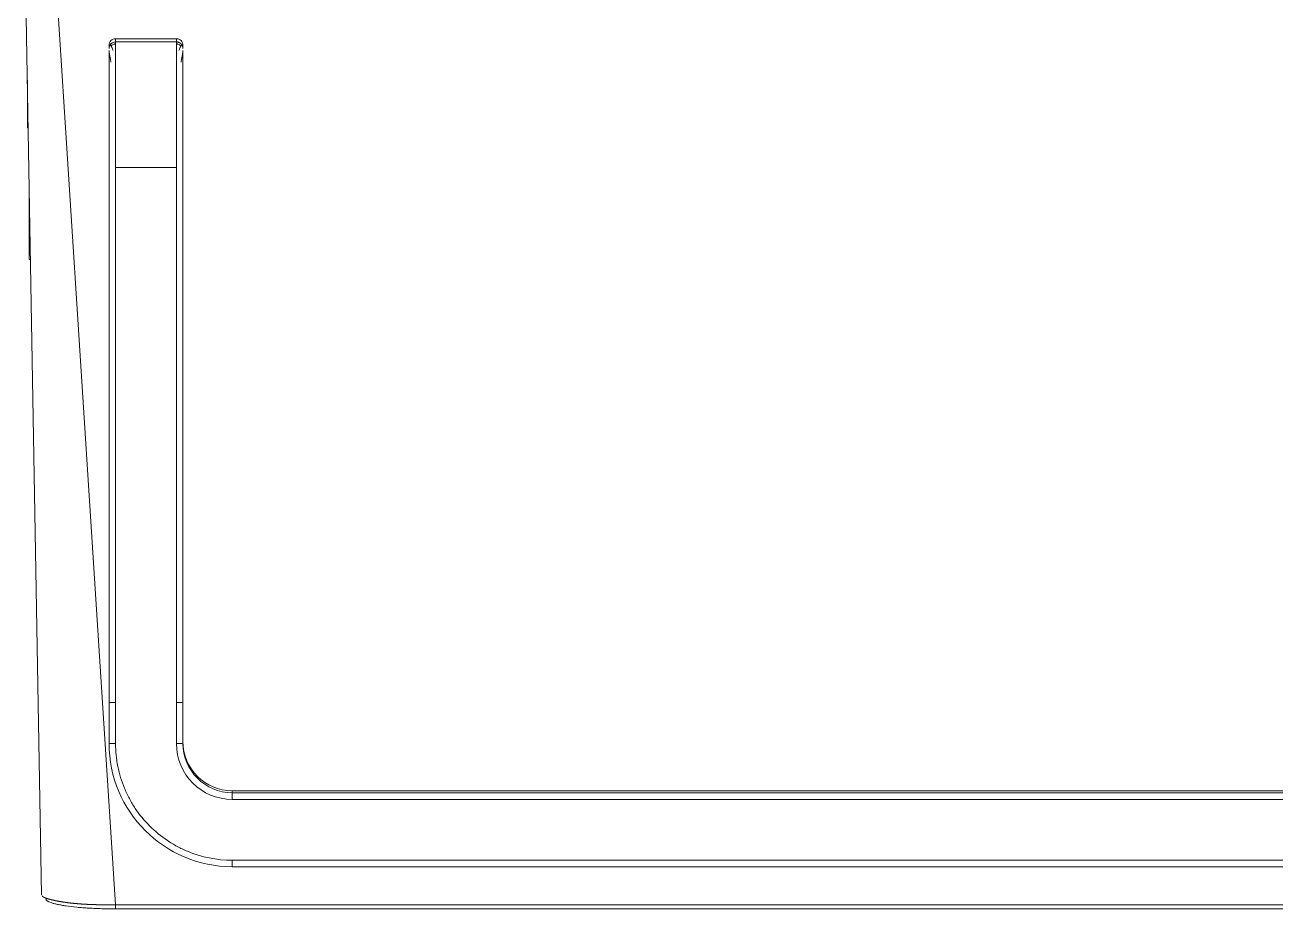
# Model space of a CAD drawing. Header units: millimetres. Extents: x 11618 to 13994, y -5897 to -2537.
# Drawn here: x 12074.3 to 12226.5, y -2902.7 to -2795.2 of the extents above; entities that cross this region are included whole.
import ezdxf

# ---------------------------------------------------------------- set-up
doc = ezdxf.new("R2010")
doc.units = ezdxf.units.MM

msp = doc.modelspace()

# ---------------------------------------------------------------- linework, layer by layer
at = {"linetype": 'Continuous', "lineweight": 18, "extrusion": (-1.22465e-16, -1, 0)}
for p, q in [((12074.29, -2785.1), (12076.31, -2900.96)), ((12084.52, -2798.02), (12084.52, -2797.63)), ((12093.52, -2797.63), (12093.52, -2798.02)), ((12074.58, -2804.17), (12074.58, -2801.86)), ((12074.58, -2804.17), (12074.58, -2807.67)), ((12074.58, -2807.67), (12074.68, -2807.67)), ((12074.78, -2820.77), (12074.78, -2815.67)), ((12074.82, -2815.67), (12074.78, -2815.67)), ((12074.78, -2820.77), (12074.78, -2823.67)), ((12074.78, -2823.67), (12074.96, -2823.67)), ((12084.52, -2877.54), (12084.52, -2882.54)), ((12093.52, -2877.54), (12093.52, -2882.54)), ((12321.83, -2888.31), (12099.52, -2888.31)), ((12099.52, -2897.54), (12321.83, -2897.54)), ((12085.17, -2902.68), (12321.82, -2902.68))]:
    msp.add_line(p, q, dxfattribs=at)
at = {"linetype": 'Continuous', "lineweight": 13, "extrusion": (-1.22465e-16, -1, 0)}
for p, q in [((12077.79, -2785.11), (12085.31, -2902.19)), ((12085.32, -2797.22), (12092.72, -2797.22)), ((12074.62, -2804.17), (12074.58, -2804.17)), ((12092.72, -2812.48), (12085.32, -2812.48)), ((12074.91, -2820.77), (12074.78, -2820.77)), ((12085.32, -2877.56), (12085.32, -2882.56)), ((12092.72, -2877.56), (12092.72, -2882.56)), ((12099.52, -2888.31), (12099.52, -2888.54)), ((12099.52, -2888.54), (12321.83, -2888.54)), ((12099.52, -2889.36), (12099.52, -2888.54)), ((12099.52, -2889.36), (12321.83, -2889.36)), ((12099.52, -2896.76), (12099.52, -2897.54)), ((12321.83, -2896.76), (12099.52, -2896.76)), ((12085.31, -2902.19), (12321.82, -2902.19))]:
    msp.add_line(p, q, dxfattribs=at)
at = {"linetype": 'Continuous', "lineweight": 18}
for centre, major_axis, start_param, end_param in [((12085.32, -2797.63), (0.8, 0), 1.570797, 3.141612), ((12092.72, -2797.63), (0.8, 0), 6.283165, 7.853981), ((12099.52, -2882.54), (15, 0), 3.141593, 4.712389), ((12099.52, -2882.31), (6, 0), 3.141593, 4.712389), ((12099.52, -2882.54), (-6, 0), 0, 1.570796)]:
    msp.add_ellipse(centre, major_axis=major_axis, ratio=0.999848, start_param=start_param, end_param=end_param, dxfattribs=at)
at = {"linetype": 'Continuous', "lineweight": 13}
for centre, major_axis, ratio, start_param, end_param in [((12085.32, -2882.54), (-0.8, 0), 0.017452, 0, 1.570796), ((12092.72, -2882.54), (0.8, 0), 0.017452, 4.712389, 6.283185), ((12099.52, -2882.56), (6.8, 0), 0.999848, 3.141593, 4.712389)]:
    msp.add_ellipse(centre, major_axis=major_axis, ratio=ratio, start_param=start_param, end_param=end_param, dxfattribs=at)
for points, knots in [([(12085.32, -2797.22), (12085.22, -2797.22), (12085.12, -2797.24), (12084.93, -2797.31), (12084.83, -2797.37), (12084.67, -2797.53), (12084.61, -2797.63), (12084.54, -2797.82), (12084.52, -2797.92), (12084.52, -2798.02)], [0, 0, 0, 0, 0.25, 0.25, 0.5, 0.5, 0.75, 0.75, 1, 1, 1, 1]), ([(12085.32, -2797.22), (12085.32, -2797.23), (12085.32, -2797.26), (12085.32, -2797.37), (12085.32, -2797.45), (12085.32, -2797.66), (12085.32, -2797.79), (12085.32, -2798.09), (12085.32, -2798.27), (12085.32, -2798.66), (12085.32, -2798.87), (12085.32, -2799.35), (12085.32, -2799.61), (12085.32, -2800.17), (12085.32, -2800.47), (12085.32, -2801.11), (12085.32, -2801.44), (12085.32, -2802.15), (12085.32, -2802.52), (12085.32, -2803.29), (12085.32, -2803.69), (12085.32, -2804.52), (12085.32, -2804.94), (12085.32, -2805.81), (12085.32, -2806.26), (12085.32, -2807.18), (12085.32, -2807.64), (12085.32, -2808.59), (12085.32, -2809.06), (12085.32, -2810.03), (12085.32, -2810.52), (12085.32, -2811.5), (12085.32, -2811.99), (12085.32, -2812.48)], [0, 0, 0, 0, 0.0625, 0.0625, 0.125, 0.125, 0.1875, 0.1875, 0.25, 0.25, 0.3125, 0.3125, 0.375, 0.375, 0.4375, 0.4375, 0.5, 0.5, 0.5625, 0.5625, 0.625, 0.625, 0.6875, 0.6875, 0.75, 0.75, 0.8125, 0.8125, 0.875, 0.875, 0.9375, 0.9375, 1, 1, 1, 1]), ([(12092.72, -2797.22), (12092.72, -2797.22), (12092.73, -2797.22), (12092.74, -2797.22), (12092.75, -2797.22), (12092.76, -2797.22), (12092.77, -2797.22), (12092.78, -2797.22), (12092.8, -2797.22), (12092.81, -2797.22), (12092.82, -2797.22), (12092.83, -2797.23), (12092.85, -2797.23), (12092.86, -2797.23), (12092.87, -2797.23), (12092.88, -2797.24), (12092.9, -2797.24), (12092.91, -2797.24), (12092.93, -2797.25), (12092.94, -2797.25), (12092.96, -2797.25), (12092.97, -2797.26), (12092.98, -2797.26), (12093, -2797.27), (12093.01, -2797.28), (12093.03, -2797.28), (12093.05, -2797.29), (12093.06, -2797.3), (12093.08, -2797.3), (12093.09, -2797.31), (12093.11, -2797.32), (12093.12, -2797.33), (12093.14, -2797.34), (12093.15, -2797.35), (12093.17, -2797.36), (12093.19, -2797.37), (12093.2, -2797.38), (12093.22, -2797.39), (12093.23, -2797.41), (12093.25, -2797.42), (12093.26, -2797.43), (12093.28, -2797.45), (12093.29, -2797.46), (12093.31, -2797.48), (12093.32, -2797.49), (12093.34, -2797.51), (12093.35, -2797.53), (12093.36, -2797.55), (12093.38, -2797.56), (12093.39, -2797.58), (12093.4, -2797.6), (12093.41, -2797.62), (12093.43, -2797.64), (12093.44, -2797.67), (12093.45, -2797.69), (12093.46, -2797.71), (12093.47, -2797.73), (12093.47, -2797.76), (12093.48, -2797.78), (12093.49, -2797.81), (12093.5, -2797.83), (12093.5, -2797.86), (12093.51, -2797.88), (12093.51, -2797.91), (12093.51, -2797.94), (12093.52, -2797.96), (12093.52, -2797.99), (12093.52, -2798.01), (12093.52, -2798.02)], [0, 0, 0, 0, 0.0081, 0.016418, 0.024952, 0.033704, 0.042672, 0.051857, 0.061259, 0.070879, 0.080715, 0.090768, 0.101038, 0.111525, 0.122229, 0.13315, 0.144288, 0.155642, 0.167214, 0.179003, 0.191009, 0.203231, 0.215671, 0.228328, 0.241201, 0.254292, 0.267599, 0.281123, 0.294865, 0.308823, 0.322998, 0.337391, 0.352, 0.366826, 0.381869, 0.397129, 0.412606, 0.4283, 0.444211, 0.460339, 0.476684, 0.493245, 0.510024, 0.52702, 0.544232, 0.561662, 0.579309, 0.597172, 0.615252, 0.63355, 0.652064, 0.670795, 0.689744, 0.708909, 0.728291, 0.74789, 0.767706, 0.787739, 0.807989, 0.828456, 0.849139, 0.87004, 0.891158, 0.912492, 0.934044, 0.955812, 0.977798, 1, 1, 1, 1]), ([(12092.72, -2797.22), (12092.72, -2797.23), (12092.72, -2797.37), (12092.72, -2798.13), (12092.72, -2799.87), (12092.72, -2801.88), (12092.72, -2803.8), (12092.72, -2805.85), (12092.72, -2808.14), (12092.72, -2810.19), (12092.72, -2811.24), (12092.72, -2811.84), (12092.72, -2812.2), (12092.72, -2812.42), (12092.72, -2812.48)], [0, 0, 0, 0, 0.076401, 0.229012, 0.381623, 0.534233, 0.610539, 0.686844, 0.839455, 0.91576, 0.953913, 0.972989, 0.992066, 1, 1, 1, 1]), ([(12092.72, -2812.48), (12092.72, -2812.56), (12092.72, -2812.8), (12092.72, -2813.31), (12092.72, -2814.02), (12092.72, -2814.88), (12092.72, -2816.59), (12092.72, -2819.17), (12092.72, -2826.04), (12092.72, -2836.34), (12092.72, -2854.66), (12092.72, -2868.4), (12092.72, -2877.56)], [0, 0, 0, 0, 0.003853, 0.01045, 0.023644, 0.036838, 0.050032, 0.102808, 0.155584, 0.366688, 0.577792, 1, 1, 1, 1]), ([(12084.52, -2877.54), (12084.52, -2877.55), (12084.55, -2877.55), (12084.73, -2877.55), (12085.02, -2877.56), (12085.22, -2877.56), (12085.32, -2877.56)], [0, 0, 0, 0, 0.245521, 0.497014, 0.748507, 1, 1, 1, 1]), ([(12092.72, -2877.56), (12092.81, -2877.56), (12093.02, -2877.56), (12093.3, -2877.55), (12093.49, -2877.55), (12093.52, -2877.55), (12093.52, -2877.54)], [0, 0, 0, 0, 0.251186, 0.502371, 0.753557, 1, 1, 1, 1]), ([(12085.31, -2902.67), (12085.31, -2902.68), (12085.31, -2902.68), (12085.31, -2902.64), (12085.31, -2902.61), (12085.31, -2902.51), (12085.31, -2902.45), (12085.31, -2902.32), (12085.31, -2902.25), (12085.31, -2902.19)], [0, 0, 0, 0, 0.25, 0.25, 0.5, 0.5, 0.75, 0.75, 1, 1, 1, 1])]:
    msp.add_open_spline(points, degree=3, knots=knots, dxfattribs=at)
at = {"linetype": 'Continuous', "lineweight": 18}
for points, degree in [([(12084.52, -2798.25), (12084.51, -2798.44), (12084.75, -2799.67)], 2), ([(12085.01, -2798.26), (12084.71, -2797.36), (12084.57, -2797.73)], 2), ([(12085.32, -2796.83), (12087.79, -2796.83), (12090.25, -2796.83), (12092.72, -2796.83)], 3), ([(12093.46, -2797.73), (12093.33, -2797.36), (12093.03, -2798.26)], 2), ([(12093.29, -2799.67), (12093.52, -2798.44), (12093.52, -2798.25)], 2)]:
    msp.add_open_spline(points, degree=degree, dxfattribs=at)
for points, knots in [([(12085.32, -2797.46), (12085.27, -2797.46), (12085.17, -2797.47), (12085.02, -2797.52), (12084.87, -2797.6), (12084.79, -2797.67), (12084.75, -2797.71)], [0, 0, 0, 0, 0.233601, 0.480473, 0.737772, 1, 1, 1, 1]), ([(12093.29, -2797.71), (12093.25, -2797.67), (12093.16, -2797.6), (12093.02, -2797.52), (12092.87, -2797.47), (12092.77, -2797.46), (12092.72, -2797.46)], [0, 0, 0, 0, 0.262223, 0.519523, 0.766397, 1, 1, 1, 1]), ([(12084.52, -2877.54), (12084.52, -2870.25), (12084.52, -2859.3), (12084.52, -2846.53), (12084.52, -2840.14), (12084.52, -2836.95), (12084.52, -2835.35), (12084.52, -2834.55), (12084.52, -2834.15), (12084.52, -2833.95), (12084.52, -2833.85), (12084.52, -2833.8), (12084.52, -2833.78), (12084.52, -2833.77), (12084.52, -2833.76), (12084.52, -2833.76), (12084.52, -2833.75), (12084.52, -2833.17), (12084.52, -2831.37), (12084.52, -2827.63), (12084.52, -2825.35), (12084.52, -2824.11), (12084.52, -2823.47), (12084.52, -2823.14), (12084.52, -2822.97), (12084.52, -2822.89), (12084.52, -2822.85), (12084.52, -2822.83), (12084.52, -2822.82), (12084.52, -2822.81), (12084.52, -2822.81), (12084.52, -2822.81), (12084.52, -2822.48), (12084.52, -2821.56), (12084.52, -2819.7), (12084.52, -2818.58), (12084.52, -2817.97), (12084.52, -2817.66), (12084.52, -2817.49), (12084.52, -2817.41), (12084.52, -2817.37), (12084.52, -2817.35), (12084.52, -2817.34), (12084.52, -2817.34), (12084.52, -2817.33), (12084.52, -2816.88), (12084.52, -2816.19), (12084.52, -2815.39), (12084.52, -2814.99), (12084.52, -2814.79), (12084.52, -2814.69), (12084.52, -2814.65), (12084.52, -2814.62), (12084.52, -2814.61), (12084.52, -2814.39), (12084.52, -2814.07), (12084.52, -2813.66), (12084.52, -2813.44), (12084.52, -2813.35), (12084.52, -2813.29), (12084.52, -2813.26), (12084.52, -2813.11), (12084.52, -2812.93), (12084.52, -2812.77), (12084.52, -2812.7), (12084.52, -2812.69), (12084.52, -2812.65), (12084.52, -2812.6), (12084.52, -2812.42), (12084.52, -2812.21), (12084.52, -2812.02), (12084.52, -2811.94), (12084.52, -2811.9), (12084.52, -2811.88), (12084.52, -2811.87), (12084.52, -2811.87), (12084.52, -2811.41), (12084.52, -2810.73), (12084.52, -2810.06), (12084.52, -2809.62), (12084.52, -2809.39), (12084.52, -2808.73), (12084.52, -2808.08), (12084.52, -2807.44), (12084.52, -2807.01), (12084.52, -2806.8), (12084.52, -2806.18), (12084.52, -2805.57), (12084.52, -2804.98), (12084.52, -2804.6), (12084.52, -2804.41), (12084.52, -2803.85), (12084.52, -2803.48), (12084.52, -2802.79), (12084.52, -2802.45), (12084.52, -2801.82), (12084.52, -2801.52), (12084.52, -2800.95), (12084.52, -2800.68), (12084.52, -2800.17), (12084.52, -2799.94), (12084.52, -2799.51), (12084.52, -2799.31), (12084.52, -2798.96), (12084.52, -2798.8), (12084.52, -2798.63), (12084.52, -2798.59), (12084.52, -2798.56)], [0, 0, 0, 0, 0.261054, 0.391581, 0.456845, 0.489476, 0.505792, 0.51395, 0.518029, 0.520069, 0.521088, 0.521598, 0.521853, 0.521981, 0.522044, 0.522044, 0.522108, 0.522108, 0.587372, 0.620003, 0.636319, 0.644477, 0.648556, 0.650596, 0.651615, 0.652125, 0.65238, 0.652508, 0.652571, 0.652603, 0.652603, 0.652635, 0.652635, 0.685267, 0.701583, 0.709741, 0.71382, 0.715859, 0.716879, 0.717389, 0.717644, 0.717771, 0.717835, 0.717835, 0.717899, 0.717899, 0.734214, 0.742372, 0.746451, 0.748491, 0.749511, 0.75002, 0.75002, 0.75053, 0.75053, 0.758688, 0.762767, 0.764807, 0.765826, 0.765826, 0.766846, 0.766846, 0.770925, 0.772965, 0.772965, 0.773474, 0.773474, 0.773984, 0.775004, 0.779083, 0.781123, 0.782142, 0.782652, 0.782907, 0.782907, 0.783162, 0.783162, 0.799478, 0.807636, 0.807636, 0.815794, 0.815794, 0.83211, 0.840268, 0.840268, 0.848426, 0.848426, 0.864741, 0.872899, 0.872899, 0.881057, 0.881057, 0.897373, 0.897373, 0.913689, 0.913689, 0.930005, 0.930005, 0.946321, 0.946321, 0.962637, 0.962637, 0.978953, 0.978953, 0.995268, 0.995268, 1, 1, 1, 1]), ([(12093.52, -2798.56), (12093.52, -2798.72), (12093.52, -2798.91), (12093.52, -2799.31), (12093.52, -2799.61), (12093.52, -2799.94), (12093.52, -2800.18), (12093.52, -2800.3), (12093.52, -2800.93), (12093.52, -2801.5), (12093.52, -2802.45), (12093.52, -2802.95), (12093.52, -2803.49), (12093.52, -2803.85), (12093.52, -2804.03), (12093.52, -2804.59), (12093.52, -2804.98), (12093.52, -2805.77), (12093.52, -2806.17), (12093.52, -2807.43), (12093.52, -2808.29), (12093.52, -2809.62), (12093.52, -2810.28), (12093.52, -2811.07), (12093.52, -2811.46), (12093.52, -2811.66), (12093.52, -2811.76), (12093.52, -2811.8), (12093.52, -2811.83), (12093.52, -2811.85), (12093.52, -2811.96), (12093.52, -2812.11), (12093.52, -2812.32), (12093.52, -2812.43), (12093.52, -2812.49), (12093.52, -2812.51), (12093.52, -2812.53), (12093.52, -2812.53), (12093.52, -2812.54), (12093.52, -2812.63), (12093.52, -2812.78), (12093.52, -2812.99), (12093.52, -2813.1), (12093.52, -2813.16), (12093.52, -2813.2), (12093.52, -2813.21), (12093.52, -2813.22), (12093.52, -2813.22), (12093.52, -2813.59), (12093.52, -2814.04), (12093.52, -2814.38), (12093.52, -2814.5), (12093.52, -2814.55), (12093.52, -2814.57), (12093.52, -2814.58), (12093.52, -2814.59), (12093.52, -2814.59), (12093.52, -2814.59), (12093.52, -2815.51), (12093.52, -2816.42), (12093.52, -2819.16), (12093.52, -2820.98), (12093.52, -2824.63), (12093.52, -2826.45), (12093.52, -2829.19), (12093.52, -2830.56), (12093.52, -2832.16), (12093.52, -2832.95), (12093.52, -2833.35), (12093.52, -2833.55), (12093.52, -2833.65), (12093.52, -2833.7), (12093.52, -2833.73), (12093.52, -2833.74), (12093.52, -2833.75), (12093.52, -2833.75), (12093.52, -2833.75), (12093.52, -2833.77), (12093.52, -2834.47), (12093.52, -2836.46), (12093.52, -2837.74), (12093.52, -2838.46), (12093.52, -2838.84), (12093.52, -2839.03), (12093.52, -2839.13), (12093.52, -2839.17), (12093.52, -2839.2), (12093.52, -2839.21), (12093.52, -2840.85), (12093.52, -2842.74), (12093.52, -2844.03), (12093.52, -2844.44), (12093.52, -2844.59), (12093.52, -2844.65), (12093.52, -2844.68), (12093.52, -2844.69), (12093.52, -2844.7), (12093.52, -2844.7), (12093.52, -2844.7), (12093.52, -2844.7), (12093.52, -2844.7), (12093.52, -2846.57), (12093.52, -2849.34), (12093.52, -2852.51), (12093.52, -2854.09), (12093.52, -2854.87), (12093.52, -2855.26), (12093.52, -2855.45), (12093.52, -2855.55), (12093.52, -2855.6), (12093.52, -2855.62), (12093.52, -2855.64), (12093.52, -2855.64), (12093.52, -2855.65), (12093.52, -2855.65), (12093.52, -2869.09), (12093.52, -2876.39), (12093.52, -2877.54)], [0, 0, 0, 0, 0.021047, 0.021047, 0.037363, 0.045521, 0.045521, 0.053679, 0.053679, 0.086311, 0.086311, 0.102627, 0.110785, 0.110785, 0.118943, 0.118943, 0.135259, 0.135259, 0.151574, 0.151574, 0.184206, 0.184206, 0.200522, 0.20868, 0.212759, 0.214799, 0.215818, 0.216328, 0.216328, 0.216838, 0.216838, 0.220917, 0.222956, 0.223976, 0.224486, 0.224741, 0.224868, 0.224868, 0.224996, 0.224996, 0.229075, 0.231114, 0.232134, 0.232644, 0.232899, 0.233026, 0.233026, 0.233154, 0.233154, 0.241312, 0.245391, 0.24743, 0.24845, 0.24896, 0.249215, 0.249342, 0.249342, 0.24947, 0.24947, 0.282101, 0.282101, 0.347365, 0.347365, 0.412628, 0.412628, 0.44526, 0.461576, 0.469734, 0.473813, 0.475853, 0.476872, 0.477382, 0.477637, 0.477765, 0.477828, 0.477828, 0.477892, 0.477892, 0.510524, 0.52684, 0.534998, 0.539077, 0.541116, 0.542136, 0.542646, 0.542901, 0.542901, 0.543155, 0.543155, 0.575787, 0.592103, 0.600261, 0.60434, 0.60638, 0.607399, 0.607909, 0.608164, 0.608292, 0.608355, 0.608355, 0.608419, 0.608419, 0.673682, 0.706314, 0.72263, 0.730788, 0.734867, 0.736907, 0.737926, 0.738436, 0.738691, 0.738819, 0.738882, 0.738882, 0.738946, 0.738946, 1, 1, 1, 1]), ([(12085.32, -2882.56), (12085.32, -2883.03), (12085.34, -2883.5), (12085.43, -2884.43), (12085.5, -2884.89), (12085.69, -2885.8), (12085.8, -2886.25), (12086.07, -2887.14), (12086.23, -2887.58), (12086.58, -2888.43), (12086.78, -2888.85), (12087.22, -2889.67), (12087.46, -2890.07), (12088.23, -2891.22), (12088.82, -2891.94), (12090.13, -2893.25), (12090.85, -2893.84), (12092.01, -2894.61), (12092.4, -2894.85), (12093.22, -2895.29), (12093.64, -2895.49), (12095.8, -2896.39), (12097.61, -2896.75), (12099.52, -2896.76)], [0, 0, 0, 0, 0.0625, 0.0625, 0.125, 0.125, 0.1875, 0.1875, 0.25, 0.25, 0.3125, 0.3125, 0.375, 0.375, 0.5, 0.5, 0.625, 0.625, 0.6875, 0.6875, 0.75, 0.75, 1, 1, 1, 1]), ([(12076.35, -2901.07), (12076.35, -2901.08), (12076.35, -2901.08), (12076.36, -2901.09), (12076.36, -2901.09), (12076.37, -2901.1), (12076.38, -2901.11), (12076.38, -2901.11), (12076.39, -2901.12), (12076.4, -2901.13), (12076.4, -2901.13), (12076.41, -2901.14), (12076.42, -2901.15), (12076.43, -2901.15), (12076.43, -2901.16), (12076.44, -2901.17), (12076.45, -2901.17), (12076.46, -2901.18), (12076.47, -2901.19), (12076.48, -2901.19), (12076.49, -2901.2), (12076.5, -2901.21), (12076.51, -2901.21), (12076.52, -2901.22), (12076.53, -2901.23), (12076.54, -2901.23), (12076.56, -2901.24), (12076.57, -2901.25), (12076.58, -2901.26), (12076.59, -2901.26), (12076.61, -2901.27), (12076.62, -2901.28), (12076.63, -2901.28), (12076.65, -2901.29), (12076.66, -2901.3), (12076.68, -2901.3), (12076.69, -2901.31), (12076.71, -2901.32), (12076.72, -2901.32), (12076.74, -2901.33), (12076.76, -2901.34), (12076.77, -2901.34), (12076.79, -2901.35), (12076.81, -2901.36), (12076.83, -2901.36), (12076.84, -2901.37), (12076.86, -2901.38), (12076.88, -2901.38), (12076.9, -2901.39), (12076.92, -2901.4), (12076.94, -2901.4), (12076.96, -2901.41), (12076.98, -2901.42), (12077, -2901.42), (12077.02, -2901.43), (12077.04, -2901.44), (12077.07, -2901.44), (12077.09, -2901.45), (12077.11, -2901.46), (12077.13, -2901.46), (12077.16, -2901.47), (12077.18, -2901.48), (12077.2, -2901.48), (12077.23, -2901.49), (12077.25, -2901.5), (12077.28, -2901.5), (12077.3, -2901.51), (12077.33, -2901.52), (12077.35, -2901.52), (12077.38, -2901.53), (12077.41, -2901.54), (12077.43, -2901.54), (12077.46, -2901.55), (12077.49, -2901.56), (12077.51, -2901.56), (12077.54, -2901.57), (12077.57, -2901.58), (12077.6, -2901.58), (12077.63, -2901.59), (12077.66, -2901.6), (12077.69, -2901.6), (12077.72, -2901.61), (12077.75, -2901.62), (12077.78, -2901.62), (12077.81, -2901.63), (12077.84, -2901.64), (12077.87, -2901.64), (12077.9, -2901.65), (12077.93, -2901.66), (12077.97, -2901.66), (12078, -2901.67), (12078.03, -2901.68), (12078.07, -2901.68), (12078.1, -2901.69), (12078.13, -2901.7), (12078.17, -2901.7), (12078.2, -2901.71), (12078.24, -2901.72), (12078.27, -2901.72), (12078.31, -2901.73), (12078.34, -2901.74), (12078.38, -2901.74), (12078.41, -2901.75), (12078.45, -2901.76), (12078.49, -2901.76), (12078.52, -2901.77), (12078.56, -2901.77), (12078.6, -2901.78), (12078.64, -2901.79), (12078.67, -2901.79), (12078.71, -2901.8), (12078.75, -2901.81), (12078.79, -2901.81), (12078.83, -2901.82), (12078.87, -2901.83), (12078.91, -2901.83), (12078.95, -2901.84), (12079, -2901.85), (12079.05, -2901.86), (12079.11, -2901.87), (12079.16, -2901.87), (12079.22, -2901.88), (12079.27, -2901.89), (12079.33, -2901.9), (12079.39, -2901.91), (12079.45, -2901.91), (12079.5, -2901.92), (12079.56, -2901.93), (12079.62, -2901.94), (12079.69, -2901.94), (12079.75, -2901.95), (12079.81, -2901.96), (12079.87, -2901.96), (12079.93, -2901.97), (12080, -2901.98), (12080.06, -2901.98), (12080.13, -2901.99), (12080.19, -2902), (12080.26, -2902), (12080.33, -2902.01), (12080.39, -2902.02), (12080.46, -2902.02), (12080.53, -2902.03), (12080.6, -2902.03), (12080.67, -2902.04), (12080.74, -2902.04), (12080.81, -2902.05), (12080.88, -2902.05), (12080.96, -2902.06), (12081.03, -2902.07), (12081.1, -2902.07), (12081.18, -2902.08), (12081.25, -2902.08), (12081.33, -2902.08), (12081.4, -2902.09), (12081.48, -2902.09), (12081.55, -2902.1), (12081.63, -2902.1), (12081.71, -2902.11), (12081.78, -2902.11), (12081.86, -2902.12), (12081.94, -2902.12), (12082.02, -2902.12), (12082.1, -2902.13), (12082.18, -2902.13), (12082.26, -2902.13), (12082.34, -2902.14), (12082.42, -2902.14), (12082.5, -2902.14), (12082.58, -2902.15), (12082.67, -2902.15), (12082.75, -2902.15), (12082.83, -2902.15), (12082.91, -2902.16), (12083, -2902.16), (12083.08, -2902.16), (12083.16, -2902.16), (12083.25, -2902.17), (12083.33, -2902.17), (12083.42, -2902.17), (12083.5, -2902.17), (12083.59, -2902.17), (12083.67, -2902.18), (12083.76, -2902.18), (12083.84, -2902.18), (12083.93, -2902.18), (12084.01, -2902.18), (12084.1, -2902.18), (12084.19, -2902.18), (12084.27, -2902.18), (12084.36, -2902.19), (12084.45, -2902.19), (12084.53, -2902.19), (12084.62, -2902.19), (12084.71, -2902.19), (12084.79, -2902.19), (12084.88, -2902.19), (12084.96, -2902.19), (12085.05, -2902.19), (12085.14, -2902.19), (12085.22, -2902.19), (12085.28, -2902.19), (12085.31, -2902.19)], [0, 0, 0, 0, 0.003494, 0.007254, 0.01102, 0.014795, 0.018576, 0.022365, 0.026162, 0.029965, 0.033776, 0.037593, 0.041418, 0.04525, 0.049088, 0.052934, 0.056786, 0.060645, 0.064511, 0.068383, 0.072262, 0.076147, 0.080039, 0.083938, 0.087843, 0.091754, 0.095672, 0.099596, 0.103526, 0.107463, 0.111405, 0.115354, 0.119309, 0.123271, 0.127238, 0.131212, 0.135191, 0.139177, 0.143168, 0.147166, 0.151169, 0.155179, 0.159195, 0.163216, 0.167244, 0.171277, 0.175317, 0.179362, 0.183413, 0.187471, 0.191534, 0.195603, 0.199679, 0.20376, 0.207846, 0.211939, 0.216036, 0.22014, 0.224248, 0.228362, 0.232481, 0.236604, 0.240733, 0.244867, 0.249005, 0.253148, 0.257296, 0.261447, 0.265604, 0.269764, 0.273929, 0.278097, 0.28227, 0.286446, 0.290627, 0.29481, 0.298998, 0.303188, 0.307383, 0.31158, 0.315781, 0.319984, 0.324191, 0.3284, 0.332613, 0.336828, 0.341045, 0.345266, 0.349488, 0.353713, 0.35794, 0.36217, 0.366401, 0.370635, 0.37487, 0.379107, 0.383346, 0.387587, 0.391829, 0.396073, 0.400318, 0.404564, 0.408812, 0.413061, 0.417312, 0.421563, 0.425815, 0.430068, 0.434323, 0.438578, 0.442833, 0.44709, 0.451347, 0.455604, 0.459863, 0.464121, 0.46838, 0.473982, 0.479606, 0.485254, 0.490925, 0.496618, 0.502335, 0.508074, 0.513835, 0.519619, 0.525424, 0.531252, 0.537101, 0.542972, 0.548863, 0.554776, 0.56071, 0.566664, 0.572638, 0.578632, 0.584646, 0.590679, 0.596732, 0.602803, 0.608892, 0.615, 0.621125, 0.627268, 0.633428, 0.639604, 0.645797, 0.652005, 0.658229, 0.664468, 0.670722, 0.67699, 0.683271, 0.689566, 0.695874, 0.702194, 0.708525, 0.714869, 0.721223, 0.727587, 0.733962, 0.740346, 0.746738, 0.75314, 0.759549, 0.765967, 0.772393, 0.778826, 0.785268, 0.791716, 0.798172, 0.804635, 0.811105, 0.817582, 0.824064, 0.830553, 0.837047, 0.843547, 0.850052, 0.856561, 0.863074, 0.869592, 0.876112, 0.882636, 0.889163, 0.895691, 0.902222, 0.908753, 0.915285, 0.921818, 0.928349, 0.93488, 0.94141, 0.947937, 0.954461, 0.960982, 0.967499, 0.974012, 0.980519, 0.987019, 0.993513, 1, 1, 1, 1]), ([(12085.31, -2902.67), (12084.75, -2902.67), (12083.92, -2902.66), (12083.12, -2902.63), (12082.59, -2902.61), (12082.33, -2902.6), (12081.81, -2902.56), (12081.43, -2902.54), (12081.07, -2902.51), (12080.83, -2902.49), (12080.71, -2902.48), (12080.13, -2902.42), (12079.69, -2902.37), (12079.1, -2902.28), (12078.82, -2902.24), (12078.57, -2902.19), (12078.4, -2902.16), (12078.32, -2902.14), (12078.09, -2902.09), (12077.87, -2902.04), (12077.69, -2901.99), (12077.57, -2901.95), (12077.51, -2901.93), (12077.03, -2901.76), (12076.82, -2901.61), (12076.81, -2901.44)], [0, 0, 0, 0, 0.125, 0.1875, 0.1875, 0.25, 0.25, 0.3125, 0.34375, 0.34375, 0.375, 0.375, 0.5, 0.5, 0.5625, 0.59375, 0.59375, 0.625, 0.625, 0.6875, 0.71875, 0.71875, 0.75, 0.75, 1, 1, 1, 1])]:
    msp.add_open_spline(points, degree=3, knots=knots, dxfattribs=at)
at = {"linetype": 'Continuous', "lineweight": 13}
for points, degree in [([(12085.32, -2796.83), (12085.32, -2797.22)], 1), ([(12092.72, -2796.83), (12092.72, -2796.9), (12092.72, -2797.03), (12092.72, -2797.15), (12092.72, -2797.22)], 3), ([(12085.32, -2812.48), (12085.32, -2877.56)], 1)]:
    msp.add_open_spline(points, degree=degree, dxfattribs=at)

doc.saveas('drawing.dxf')
